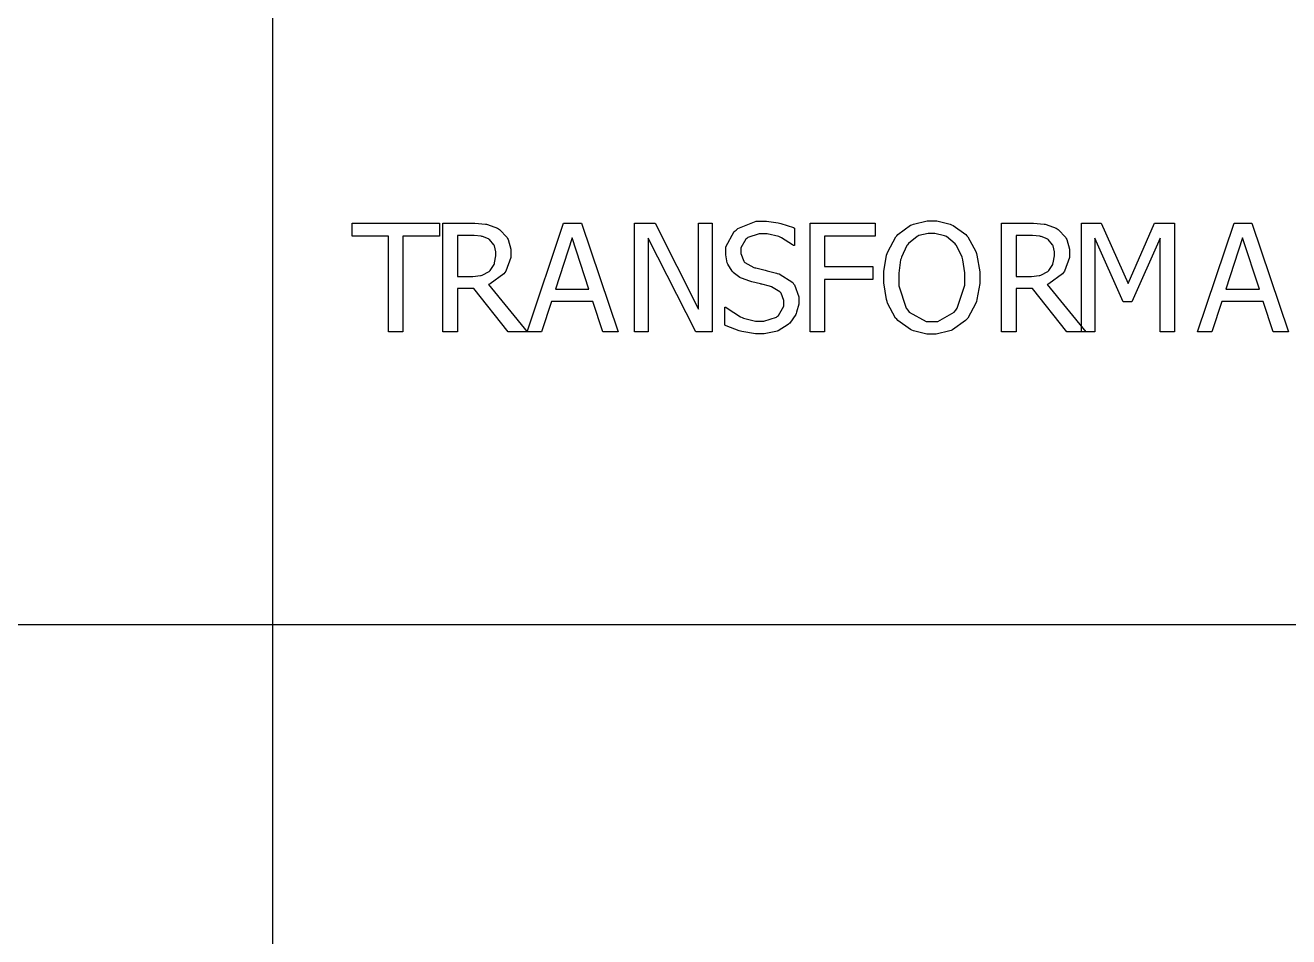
# Model space of a CAD drawing. Header units: millimetres. Extents: x 1974 to 2099, y 1386 to 1555.
# Drawn here: x 2078.661 to 2080.626, y 1485.159 to 1486.577 of the extents above; entities that cross this region are included whole.
import ezdxf

# ---------------------------------------------------------------- set-up
doc = ezdxf.new("R2010")
doc.units = ezdxf.units.MM
doc.layers.add('TEXTO', color=4, linetype='Continuous')

msp = doc.modelspace()

# ---------------------------------------------------------------- linework, layer by layer
at = {"layer": 'TEXTO', "color": 0}
for p, q in [((2079.0454, 1489.868), (2079.0454, 1472.9723)), ((2079.1691, 1486.2486), (2079.1691, 1486.2686)), ((2079.1691, 1486.2686), (2079.3051, 1486.2686)), ((2079.3051, 1486.2686), (2079.3051, 1486.2486)), ((2079.3106, 1486.0997), (2079.3106, 1486.2686)), ((2079.3106, 1486.2686), (2079.3541, 1486.2686)), ((2079.3541, 1486.2686), (2079.3601, 1486.2686)), ((2079.3601, 1486.2686), (2079.3768, 1486.2673)), ((2079.3768, 1486.2673), (2079.3785, 1486.2671)), ((2079.3785, 1486.2671), (2079.3801, 1486.2668)), ((2079.3801, 1486.2668), (2079.3955, 1486.2607)), ((2079.4414, 1486.0997), (2079.4983, 1486.2686)), ((2079.4983, 1486.2686), (2079.5259, 1486.2686)), ((2079.5259, 1486.2686), (2079.5829, 1486.0997)), ((2079.6085, 1486.0997), (2079.6085, 1486.2686)), ((2079.6085, 1486.2686), (2079.6405, 1486.2686)), ((2079.6405, 1486.2686), (2079.7083, 1486.1349)), ((2079.7083, 1486.1349), (2079.7083, 1486.2686)), ((2079.7083, 1486.2686), (2079.7294, 1486.2686)), ((2079.7294, 1486.2686), (2079.7294, 1486.0997)), ((2079.7294, 1486.2686), (2079.7294, 1486.2686)), ((2079.7691, 1486.2602), (2079.7977, 1486.2717)), ((2079.7977, 1486.2717), (2079.8073, 1486.2717)), ((2079.8073, 1486.2717), (2079.814, 1486.2717)), ((2079.814, 1486.2717), (2079.832, 1486.2694)), ((2079.832, 1486.2694), (2079.8341, 1486.2689)), ((2079.8341, 1486.2689), (2079.8361, 1486.2684)), ((2079.8361, 1486.2684), (2079.8557, 1486.2617)), ((2079.8557, 1486.2617), (2079.8576, 1486.2609)), ((2079.8818, 1486.0997), (2079.8818, 1486.2686)), ((2079.8818, 1486.2686), (2079.9829, 1486.2686)), ((2079.9829, 1486.2686), (2079.9829, 1486.2486)), ((2079.9829, 1486.2686), (2079.9829, 1486.2686)), ((2080.0182, 1486.2511), (2080.0378, 1486.2653)), ((2080.0378, 1486.2653), (2080.0401, 1486.2663)), ((2080.0401, 1486.2663), (2080.0424, 1486.2673)), ((2080.0424, 1486.2673), (2080.0638, 1486.2721)), ((2080.0638, 1486.2721), (2080.071, 1486.2721)), ((2080.071, 1486.2721), (2080.0787, 1486.2721)), ((2080.0787, 1486.2721), (2080.0997, 1486.2673)), ((2080.0997, 1486.2673), (2080.102, 1486.2662)), ((2080.102, 1486.2662), (2080.1043, 1486.2652)), ((2080.1043, 1486.2652), (2080.1238, 1486.2511)), ((2080.1797, 1486.0997), (2080.1797, 1486.2686)), ((2080.1797, 1486.2686), (2080.2233, 1486.2686)), ((2080.2233, 1486.2686), (2080.2293, 1486.2686)), ((2080.2293, 1486.2686), (2080.246, 1486.2673)), ((2080.246, 1486.2673), (2080.2477, 1486.2671)), ((2080.2477, 1486.2671), (2080.2492, 1486.2668)), ((2080.2492, 1486.2668), (2080.2648, 1486.2607)), ((2080.304, 1486.0997), (2080.304, 1486.2686)), ((2080.304, 1486.2686), (2080.3347, 1486.2686)), ((2080.3347, 1486.2686), (2080.3768, 1486.1746)), ((2080.3768, 1486.1746), (2080.4176, 1486.2686)), ((2080.4176, 1486.2686), (2080.4487, 1486.2686)), ((2080.4487, 1486.2686), (2080.4487, 1486.0997)), ((2080.4487, 1486.2686), (2080.4487, 1486.2686)), ((2080.4843, 1486.0997), (2080.5413, 1486.2686)), ((2080.5413, 1486.2686), (2080.569, 1486.2686)), ((2080.569, 1486.2686), (2080.6259, 1486.0997)), ((2079.2258, 1486.2486), (2079.1691, 1486.2486)), ((2079.2258, 1486.0997), (2079.2258, 1486.2486)), ((2079.3051, 1486.2486), (2079.2483, 1486.2486)), ((2079.2483, 1486.2486), (2079.2483, 1486.0997)), ((2079.3553, 1486.2493), (2079.3331, 1486.2493)), ((2079.3331, 1486.2493), (2079.3331, 1486.1855)), ((2079.3589, 1486.2493), (2079.3553, 1486.2493)), ((2079.3699, 1486.2483), (2079.3589, 1486.2493)), ((2079.371, 1486.2481), (2079.3699, 1486.2483)), ((2079.3721, 1486.2478), (2079.371, 1486.2481)), ((2079.3813, 1486.2442), (2079.3721, 1486.2478)), ((2079.3822, 1486.2435), (2079.3813, 1486.2442)), ((2079.383, 1486.243), (2079.3822, 1486.2435)), ((2079.3898, 1486.2352), (2079.383, 1486.243)), ((2079.3955, 1486.2607), (2079.3971, 1486.2597)), ((2079.3971, 1486.2597), (2079.3986, 1486.2588)), ((2079.3986, 1486.2588), (2079.4103, 1486.2466)), ((2079.4103, 1486.2466), (2079.4112, 1486.245)), ((2079.4112, 1486.245), (2079.4119, 1486.2435)), ((2079.4119, 1486.2435), (2079.4163, 1486.2281)), ((2079.5115, 1486.2457), (2079.4856, 1486.166)), ((2079.5376, 1486.166), (2079.5115, 1486.2457)), ((2079.7042, 1486.0997), (2079.6296, 1486.2454)), ((2079.6296, 1486.2454), (2079.6296, 1486.0997)), ((2079.7504, 1486.232), (2079.7637, 1486.2555)), ((2079.7637, 1486.2555), (2079.7665, 1486.2578)), ((2079.7665, 1486.2578), (2079.7691, 1486.2602)), ((2079.7818, 1486.2438), (2079.7738, 1486.2303)), ((2079.7834, 1486.245), (2079.7818, 1486.2438)), ((2079.785, 1486.2462), (2079.7834, 1486.245)), ((2079.8023, 1486.2523), (2079.785, 1486.2462)), ((2079.8087, 1486.2523), (2079.8023, 1486.2523)), ((2079.8148, 1486.2523), (2079.8087, 1486.2523)), ((2079.833, 1486.2478), (2079.8148, 1486.2523)), ((2079.8351, 1486.2468), (2079.833, 1486.2478)), ((2079.8372, 1486.2459), (2079.8351, 1486.2468)), ((2079.8544, 1486.2352), (2079.8372, 1486.2459)), ((2079.8576, 1486.2609), (2079.8576, 1486.2339)), ((2079.9829, 1486.2486), (2079.9042, 1486.2486)), ((2079.9042, 1486.2486), (2079.9042, 1486.201)), ((2080.0025, 1486.2243), (2080.015, 1486.2473)), ((2080.015, 1486.2473), (2080.0166, 1486.2492)), ((2080.0166, 1486.2492), (2080.0182, 1486.2511)), ((2080.0481, 1486.2478), (2080.0347, 1486.2368)), ((2080.0496, 1486.2485), (2080.0481, 1486.2478)), ((2080.0511, 1486.2493), (2080.0496, 1486.2485)), ((2080.0656, 1486.2528), (2080.0511, 1486.2493)), ((2080.0711, 1486.2528), (2080.0656, 1486.2528)), ((2080.076, 1486.2528), (2080.0711, 1486.2528)), ((2080.0907, 1486.2492), (2080.076, 1486.2528)), ((2080.0923, 1486.2484), (2080.0907, 1486.2492)), ((2080.0938, 1486.2478), (2080.0923, 1486.2484)), ((2080.1074, 1486.2367), (2080.0938, 1486.2478)), ((2080.1238, 1486.2511), (2080.1254, 1486.2492)), ((2080.1254, 1486.2492), (2080.1269, 1486.2473)), ((2080.1254, 1486.2492), (2080.1254, 1486.2492)), ((2080.1269, 1486.2473), (2080.1395, 1486.2245)), ((2080.2244, 1486.2493), (2080.2023, 1486.2493)), ((2080.2023, 1486.2493), (2080.2023, 1486.1855)), ((2080.228, 1486.2493), (2080.2244, 1486.2493)), ((2080.2391, 1486.2483), (2080.228, 1486.2493)), ((2080.2401, 1486.2481), (2080.2391, 1486.2483)), ((2080.2413, 1486.2478), (2080.2401, 1486.2481)), ((2080.2505, 1486.2442), (2080.2413, 1486.2478)), ((2080.2513, 1486.2435), (2080.2505, 1486.2442)), ((2080.2522, 1486.243), (2080.2513, 1486.2435)), ((2080.2589, 1486.2352), (2080.2522, 1486.243)), ((2080.2648, 1486.2607), (2080.2662, 1486.2597)), ((2080.2662, 1486.2597), (2080.2677, 1486.2588)), ((2080.2677, 1486.2588), (2080.2795, 1486.2466)), ((2080.2795, 1486.2466), (2080.2803, 1486.245)), ((2080.2803, 1486.245), (2080.2811, 1486.2435)), ((2080.2811, 1486.2435), (2080.2855, 1486.2281)), ((2080.3687, 1486.1463), (2080.325, 1486.2452)), ((2080.325, 1486.2452), (2080.325, 1486.0997)), ((2080.4263, 1486.2452), (2080.3823, 1486.1463)), ((2080.4263, 1486.0997), (2080.4263, 1486.2452)), ((2080.5546, 1486.2457), (2080.5286, 1486.166)), ((2080.5807, 1486.166), (2080.5546, 1486.2457)), ((2079.3902, 1486.2342), (2079.3898, 1486.2352)), ((2079.3906, 1486.2333), (2079.3902, 1486.2342)), ((2079.3929, 1486.2243), (2079.3906, 1486.2333)), ((2079.3929, 1486.2211), (2079.3929, 1486.2243)), ((2079.4163, 1486.2281), (2079.4163, 1486.2228)), ((2079.4163, 1486.2228), (2079.4163, 1486.215)), ((2079.7504, 1486.2234), (2079.7504, 1486.232)), ((2079.7504, 1486.2194), (2079.7504, 1486.2234)), ((2079.7738, 1486.2303), (2079.7738, 1486.2257)), ((2079.7738, 1486.2257), (2079.7738, 1486.2214)), ((2079.8558, 1486.2339), (2079.8544, 1486.2352)), ((2079.8576, 1486.2339), (2079.8558, 1486.2339)), ((2080.0016, 1486.2216), (2080.0025, 1486.2243)), ((2080.0324, 1486.2339), (2080.0238, 1486.2158)), ((2080.0335, 1486.2352), (2080.0324, 1486.2339)), ((2080.0347, 1486.2368), (2080.0335, 1486.2352)), ((2080.1085, 1486.2352), (2080.1074, 1486.2367)), ((2080.1096, 1486.2339), (2080.1085, 1486.2352)), ((2080.1181, 1486.216), (2080.1096, 1486.2339)), ((2080.1395, 1486.2245), (2080.1404, 1486.2217)), ((2080.2594, 1486.2342), (2080.2589, 1486.2352)), ((2080.2598, 1486.2333), (2080.2594, 1486.2342)), ((2080.262, 1486.2243), (2080.2598, 1486.2333)), ((2080.262, 1486.2211), (2080.262, 1486.2243)), ((2080.2855, 1486.2281), (2080.2855, 1486.2228)), ((2080.2855, 1486.2228), (2080.2855, 1486.215)), ((2079.3841, 1486.1952), (2079.3901, 1486.2046)), ((2079.3901, 1486.2046), (2079.3905, 1486.2057)), ((2079.3905, 1486.2057), (2079.3909, 1486.2068)), ((2079.3909, 1486.2068), (2079.3929, 1486.2176)), ((2079.3929, 1486.2176), (2079.3929, 1486.2211)), ((2079.3929, 1486.2211), (2079.3929, 1486.2211)), ((2079.4163, 1486.215), (2079.4085, 1486.1938)), ((2079.7529, 1486.2072), (2079.7504, 1486.2194)), ((2079.7534, 1486.206), (2079.7529, 1486.2072)), ((2079.7538, 1486.2047), (2079.7534, 1486.206)), ((2079.7606, 1486.1938), (2079.7538, 1486.2047)), ((2079.7738, 1486.2214), (2079.7784, 1486.2098)), ((2079.7784, 1486.2098), (2079.7794, 1486.2086)), ((2079.7794, 1486.2086), (2079.7803, 1486.2076)), ((2079.7803, 1486.2076), (2079.7941, 1486.1998)), ((2079.9963, 1486.1935), (2080.0006, 1486.219)), ((2080.0006, 1486.219), (2080.0016, 1486.2216)), ((2080.0225, 1486.2114), (2080.0196, 1486.191)), ((2080.0232, 1486.2136), (2080.0225, 1486.2114)), ((2080.0238, 1486.2158), (2080.0232, 1486.2136)), ((2080.1187, 1486.2138), (2080.1181, 1486.216)), ((2080.1193, 1486.2117), (2080.1187, 1486.2138)), ((2080.1223, 1486.1916), (2080.1193, 1486.2117)), ((2080.1404, 1486.2217), (2080.1412, 1486.219)), ((2080.1412, 1486.219), (2080.1457, 1486.1929)), ((2080.2532, 1486.1952), (2080.2593, 1486.2046)), ((2080.2593, 1486.2046), (2080.2596, 1486.2057)), ((2080.2596, 1486.2057), (2080.2601, 1486.2068)), ((2080.2601, 1486.2068), (2080.262, 1486.2176)), ((2080.262, 1486.2176), (2080.262, 1486.2211)), ((2080.262, 1486.2211), (2080.262, 1486.2211)), ((2080.2855, 1486.215), (2080.2776, 1486.1938)), ((2079.3331, 1486.1855), (2079.3528, 1486.1855)), ((2079.3528, 1486.1855), (2079.357, 1486.1855)), ((2079.357, 1486.1855), (2079.3688, 1486.187)), ((2079.3688, 1486.187), (2079.3701, 1486.1873)), ((2079.3701, 1486.1873), (2079.3714, 1486.1876)), ((2079.3714, 1486.1876), (2079.3824, 1486.1934)), ((2079.3824, 1486.1934), (2079.3834, 1486.1943)), ((2079.3834, 1486.1943), (2079.3841, 1486.1952)), ((2079.4053, 1486.1896), (2079.3839, 1486.1743)), ((2079.4069, 1486.1917), (2079.4053, 1486.1896)), ((2079.4085, 1486.1938), (2079.4069, 1486.1917)), ((2079.7614, 1486.1929), (2079.7606, 1486.1938)), ((2079.7623, 1486.1919), (2079.7614, 1486.1929)), ((2079.7725, 1486.1843), (2079.7623, 1486.1919)), ((2079.7737, 1486.1836), (2079.7725, 1486.1843)), ((2079.7748, 1486.183), (2079.7737, 1486.1836)), ((2079.7879, 1486.1783), (2079.7748, 1486.183)), ((2079.7941, 1486.1998), (2079.7959, 1486.1993)), ((2079.7959, 1486.1993), (2079.7971, 1486.1991)), ((2079.7971, 1486.1991), (2079.8117, 1486.1955)), ((2079.8117, 1486.1955), (2079.8134, 1486.195)), ((2079.8134, 1486.195), (2079.8151, 1486.1945)), ((2079.8151, 1486.1945), (2079.8293, 1486.1909)), ((2079.8293, 1486.1909), (2079.8305, 1486.1905)), ((2079.8305, 1486.1905), (2079.8334, 1486.1896)), ((2079.8334, 1486.1896), (2079.8548, 1486.1762)), ((2079.9042, 1486.201), (2079.9796, 1486.201)), ((2079.9796, 1486.201), (2079.9796, 1486.1811)), ((2079.9963, 1486.1841), (2079.9963, 1486.1935)), ((2079.9963, 1486.1756), (2079.9963, 1486.1841)), ((2080.0196, 1486.191), (2080.0196, 1486.1841)), ((2080.0196, 1486.1841), (2080.0196, 1486.1714)), ((2080.1223, 1486.1841), (2080.1223, 1486.1916)), ((2080.1223, 1486.1722), (2080.1223, 1486.1841)), ((2080.1223, 1486.1841), (2080.1223, 1486.1841)), ((2080.1457, 1486.1929), (2080.1457, 1486.1841)), ((2080.1457, 1486.1841), (2080.1457, 1486.1749)), ((2080.2023, 1486.1855), (2080.222, 1486.1855)), ((2080.222, 1486.1855), (2080.2262, 1486.1855)), ((2080.2262, 1486.1855), (2080.2379, 1486.187)), ((2080.2379, 1486.187), (2080.2393, 1486.1873)), ((2080.2393, 1486.1873), (2080.2406, 1486.1876)), ((2080.2406, 1486.1876), (2080.2515, 1486.1934)), ((2080.2515, 1486.1934), (2080.2525, 1486.1943)), ((2080.2525, 1486.1943), (2080.2532, 1486.1952)), ((2080.2744, 1486.1896), (2080.2531, 1486.1743)), ((2080.276, 1486.1917), (2080.2744, 1486.1896)), ((2080.2776, 1486.1938), (2080.276, 1486.1917)), ((2079.3587, 1486.1668), (2079.3331, 1486.1668)), ((2079.3331, 1486.1668), (2079.3331, 1486.0997)), ((2079.4122, 1486.0997), (2079.3587, 1486.1668)), ((2079.3839, 1486.1743), (2079.3812, 1486.1732)), ((2079.3812, 1486.1732), (2079.4414, 1486.0997)), ((2079.3812, 1486.1732), (2079.3812, 1486.1732)), ((2079.4856, 1486.166), (2079.5376, 1486.166)), ((2079.4856, 1486.166), (2079.4856, 1486.166)), ((2079.7894, 1486.1779), (2079.7879, 1486.1783)), ((2079.7909, 1486.1775), (2079.7894, 1486.1779)), ((2079.8045, 1486.1742), (2079.7909, 1486.1775)), ((2079.8056, 1486.1739), (2079.8045, 1486.1742)), ((2079.8066, 1486.1737), (2079.8056, 1486.1739)), ((2079.8186, 1486.1705), (2079.8066, 1486.1737)), ((2079.8199, 1486.1701), (2079.8186, 1486.1705)), ((2079.8217, 1486.1696), (2079.8199, 1486.1701)), ((2079.8348, 1486.1618), (2079.8217, 1486.1696)), ((2079.8548, 1486.1762), (2079.8561, 1486.1744)), ((2079.8561, 1486.1744), (2079.8574, 1486.1727)), ((2079.8574, 1486.1727), (2079.8641, 1486.154)), ((2079.9796, 1486.1811), (2079.9042, 1486.1811)), ((2079.9042, 1486.1811), (2079.9042, 1486.0997)), ((2080.0006, 1486.1498), (2079.9963, 1486.1756)), ((2080.0196, 1486.1714), (2080.0313, 1486.1363)), ((2080.1107, 1486.1363), (2080.1223, 1486.1722)), ((2080.1457, 1486.1749), (2080.1413, 1486.1498)), ((2080.2278, 1486.1668), (2080.2023, 1486.1668)), ((2080.2023, 1486.1668), (2080.2023, 1486.0997)), ((2080.2814, 1486.0997), (2080.2278, 1486.1668)), ((2080.2531, 1486.1743), (2080.2505, 1486.1732)), ((2080.2505, 1486.1732), (2080.3105, 1486.0997)), ((2080.2505, 1486.1732), (2080.2505, 1486.1732)), ((2080.5286, 1486.166), (2080.5807, 1486.166)), ((2080.5286, 1486.166), (2080.5286, 1486.166)), ((2079.4792, 1486.147), (2079.464, 1486.0997)), ((2079.5439, 1486.147), (2079.4792, 1486.147)), ((2079.5592, 1486.0997), (2079.5439, 1486.147)), ((2079.8357, 1486.1608), (2079.8348, 1486.1618)), ((2079.8365, 1486.1598), (2079.8357, 1486.1608)), ((2079.8408, 1486.1485), (2079.8365, 1486.1598)), ((2079.8408, 1486.1444), (2079.8408, 1486.1485)), ((2079.8408, 1486.1396), (2079.8408, 1486.1444)), ((2079.8641, 1486.154), (2079.8641, 1486.1478)), ((2079.8641, 1486.1478), (2079.8641, 1486.1429)), ((2080.0015, 1486.147), (2080.0006, 1486.1498)), ((2080.0024, 1486.1442), (2080.0015, 1486.147)), ((2080.0148, 1486.1211), (2080.0024, 1486.1442)), ((2080.1395, 1486.1444), (2080.1271, 1486.1211)), ((2080.1404, 1486.147), (2080.1395, 1486.1444)), ((2080.1413, 1486.1498), (2080.1404, 1486.147)), ((2080.3823, 1486.1463), (2080.3687, 1486.1463)), ((2080.5224, 1486.147), (2080.507, 1486.0997)), ((2080.5869, 1486.147), (2080.5224, 1486.147)), ((2080.6022, 1486.0997), (2080.5869, 1486.147)), ((2079.7492, 1486.1098), (2079.7492, 1486.1379)), ((2079.7492, 1486.1379), (2079.7507, 1486.1379)), ((2079.7507, 1486.1379), (2079.7525, 1486.1363)), ((2079.7525, 1486.1363), (2079.7735, 1486.1228)), ((2079.8295, 1486.1226), (2079.8312, 1486.1239)), ((2079.8312, 1486.1239), (2079.8327, 1486.1252)), ((2079.8327, 1486.1252), (2079.8408, 1486.1396)), ((2079.8594, 1486.1268), (2079.85, 1486.1131)), ((2079.86, 1486.1283), (2079.8594, 1486.1268)), ((2079.8607, 1486.13), (2079.86, 1486.1283)), ((2079.8641, 1486.1429), (2079.8607, 1486.13)), ((2080.0313, 1486.1363), (2080.0336, 1486.1332)), ((2080.0336, 1486.1332), (2080.036, 1486.1303)), ((2080.036, 1486.1303), (2080.0622, 1486.1156)), ((2080.0804, 1486.1156), (2080.1061, 1486.1303)), ((2080.1061, 1486.1303), (2080.1084, 1486.1332)), ((2080.1084, 1486.1332), (2080.1107, 1486.1363)), ((2079.7511, 1486.1089), (2079.7492, 1486.1098)), ((2079.7712, 1486.1012), (2079.7511, 1486.1089)), ((2079.7735, 1486.1228), (2079.776, 1486.1218)), ((2079.776, 1486.1218), (2079.7783, 1486.1208)), ((2079.7783, 1486.1208), (2079.7968, 1486.1161)), ((2079.7968, 1486.1161), (2079.803, 1486.1161)), ((2079.803, 1486.1161), (2079.81, 1486.1161)), ((2079.81, 1486.1161), (2079.8295, 1486.1226)), ((2079.8474, 1486.1108), (2079.832, 1486.1013)), ((2079.8488, 1486.1119), (2079.8474, 1486.1108)), ((2079.85, 1486.1131), (2079.8488, 1486.1119)), ((2080.0165, 1486.1192), (2080.0148, 1486.1211)), ((2080.0181, 1486.1174), (2080.0165, 1486.1192)), ((2080.0378, 1486.103), (2080.0181, 1486.1174)), ((2080.0622, 1486.1156), (2080.0711, 1486.1156)), ((2080.0711, 1486.1156), (2080.0804, 1486.1156)), ((2080.1237, 1486.1172), (2080.1035, 1486.1028)), ((2080.1254, 1486.1192), (2080.1237, 1486.1172)), ((2080.1271, 1486.1211), (2080.1254, 1486.1192)), ((2079.2483, 1486.0997), (2079.2258, 1486.0997)), ((2079.2483, 1486.0997), (2079.2483, 1486.0997)), ((2079.3331, 1486.0997), (2079.3106, 1486.0997)), ((2079.4414, 1486.0997), (2079.4122, 1486.0997)), ((2079.464, 1486.0997), (2079.4414, 1486.0997)), ((2079.464, 1486.0997), (2079.464, 1486.0997)), ((2079.5829, 1486.0997), (2079.5592, 1486.0997)), ((2079.6296, 1486.0997), (2079.6085, 1486.0997)), ((2079.7294, 1486.0997), (2079.7042, 1486.0997)), ((2079.7734, 1486.1005), (2079.7712, 1486.1012)), ((2079.7756, 1486.0999), (2079.7734, 1486.1005)), ((2079.7968, 1486.0967), (2079.7756, 1486.0999)), ((2079.8047, 1486.0967), (2079.7968, 1486.0967)), ((2079.8105, 1486.0967), (2079.8047, 1486.0967)), ((2079.8047, 1486.0967), (2079.8047, 1486.0967)), ((2079.8286, 1486.1), (2079.8105, 1486.0967)), ((2079.8304, 1486.1007), (2079.8286, 1486.1)), ((2079.832, 1486.1013), (2079.8304, 1486.1007)), ((2079.9042, 1486.0997), (2079.8818, 1486.0997)), ((2080.0401, 1486.102), (2080.0378, 1486.103)), ((2080.0424, 1486.1011), (2080.0401, 1486.102)), ((2080.0632, 1486.0962), (2080.0424, 1486.1011)), ((2080.071, 1486.0962), (2080.0632, 1486.0962)), ((2080.0779, 1486.0962), (2080.071, 1486.0962)), ((2080.0989, 1486.101), (2080.0779, 1486.0962)), ((2080.1012, 1486.1018), (2080.0989, 1486.101)), ((2080.1035, 1486.1028), (2080.1012, 1486.1018)), ((2080.2023, 1486.0997), (2080.1797, 1486.0997)), ((2080.3105, 1486.0997), (2080.2814, 1486.0997)), ((2080.325, 1486.0997), (2080.304, 1486.0997)), ((2080.4487, 1486.0997), (2080.4263, 1486.0997)), ((2080.507, 1486.0997), (2080.4843, 1486.0997)), ((2080.507, 1486.0997), (2080.507, 1486.0997)), ((2080.6259, 1486.0997), (2080.6022, 1486.0997)), ((2098.7779, 1485.644), (2069.8934, 1485.644))]:
    msp.add_line(p, q, dxfattribs=at)

doc.saveas('drawing.dxf')
